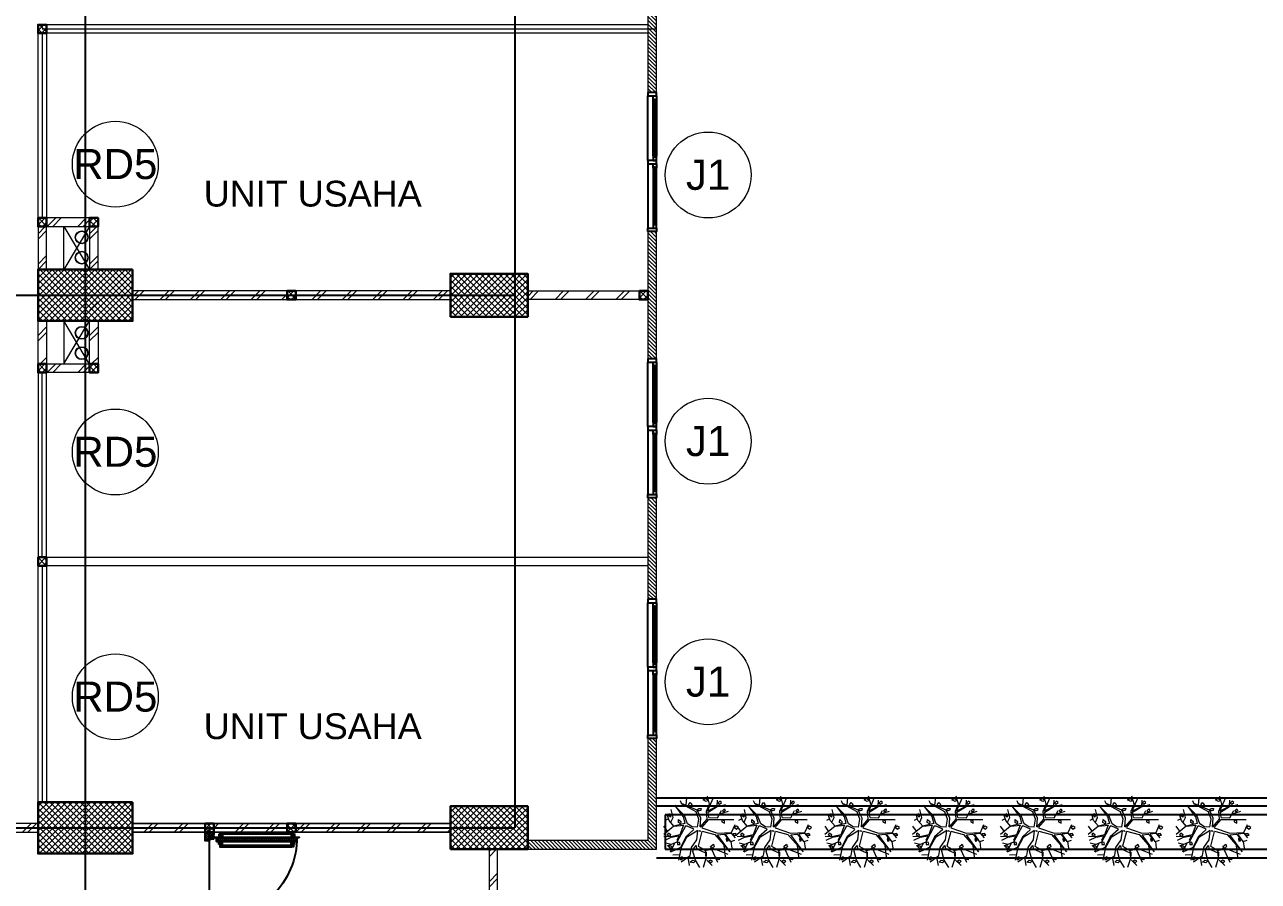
# Model space of a CAD drawing. Header units: millimetres. Extents: x -108 to 357, y -17 to 192.
# Drawn here: x 159.22 to 173.58, y 15.47 to 25.45 of the extents above; entities that cross this region are included whole.
import ezdxf
from ezdxf.enums import TextEntityAlignment as Align

# ---------------------------------------------------------------- set-up
doc = ezdxf.new("R2010")
doc.units = ezdxf.units.MM
for name, color, linetype, lineweight in [('ars', 11, 'Continuous', 0), ('ARSIR', 31, 'Continuous', 5), ('KOL', 1, 'Continuous', 30), ('KOLOM', 4, 'Continuous', 9), ('lan', 7, 'Continuous', 15), ('NOT', 7, 'Continuous', 20), ('POHON', 62, 'Continuous', 5), ('tem', 5, 'Continuous', 20)]:
    doc.layers.add(name, color=color, linetype=linetype, lineweight=lineweight)
doc.layers.add('as', color=1, linetype='Continuous', plot=False)
for name, color, linetype in [('HID', 1, 'Continuous'), ('Kusen', 30, 'Continuous'), ('STL', 6, 'Continuous')]:
    doc.layers.add(name, color=color, linetype=linetype)
doc.layers.add('POLYLINE TPAK', color=4, linetype='Continuous', lineweight=20, plot=False)
doc.styles.add('ATTR', font='romans.shx', dxfattribs={"width": 0.8, "height": 0.56})
doc.styles.add('S', font='simplex', dxfattribs={"width": 0.75})
doc.styles.get("Standard").update_dxf_attribs({"font": 'arial.ttf'})
pattern_1 = [(45, (0.09994, 0.1431), (-0.1767767, 0.1767767), []), (45, (0.16244, 0.1431), (-0.1767767, 0.1767767), [])]
pattern_2 = [(225, (1.1, 1e-06), (-0.014142, 0.014142), []), (135, (1.1, 1e-06), (0.014142, 0.014142), [])]
pattern_3 = [(315, (-2e-13, 1e-06), (0.014142, 0.014142), []), (45, (-2e-13, 1e-06), (-0.014142, 0.014142), [])]

# ---------------------------------------------------------------- blocks, each defined once
blk = doc.blocks.new('NAV')
blk.add_circle((0, -0.4), 0.4)
at = {"style": 'S', "width": 0.75, "flags": 4}
blk.add_attdef('AV', text='', height=0.3, dxfattribs=at).set_placement((0, -0.4), align=Align.MIDDLE)
blk = doc.blocks.new('K 10.10')
at = {"layer": 'ars'}
h = blk.add_hatch(dxfattribs=at)
h.set_pattern_fill('_USER', color=256, scale=0.05, angle=45, double=1, pattern_type=0)
h.set_pattern_definition([(45, (0, 0), (-0.035355339, 0.035355339), []), (135, (0, 0), (-0.035355339, -0.035355339), [])])
h.paths.add_polyline_path([(1560.538, 1380.407), (1560.638, 1380.407), (1560.638, 1380.507), (1560.538, 1380.507)])
at = {"layer": 'KOL'}
blk.add_lwpolyline([(1560.538, 1380.407), (1560.638, 1380.407), (1560.638, 1380.507), (1560.538, 1380.507)], close=True, dxfattribs=at)
blk = doc.blocks.new('k1')
at = {"layer": 'ars'}
h = blk.add_hatch(dxfattribs=at)
h.set_pattern_fill('_USER', color=256, scale=0.05, angle=45, double=1, pattern_type=0)
h.set_pattern_definition([(45, (0, -5), (-0.03535534, 0.03535534), []), (135, (0, -5), (-0.03535534, -0.03535534), [])])
h.paths.add_polyline_path([(-0.3, -0.55), (0.3, -0.55), (0.3, 0.55), (-0.3, 0.55)])
at = {"layer": 'KOL'}
blk.add_lwpolyline([(-0.3, -0.55), (0.3, -0.55), (0.3, 0.55), (-0.3, 0.55)], close=True, dxfattribs=at)
blk = doc.blocks.new('T. J1')
at = {"layer": 'Kusen'}
for p, q in [((-0.019, 0), (-0.769, 0)), ((-0.719, 0.1), (-0.069, 0.1)), ((-0.069, 0.06), (-0.719, 0.06)), ((0.021, 0), (0.771, 0)), ((0.721, 0.1), (0.071, 0.1)), ((0.071, 0.06), (0.721, 0.06))]:
    blk.add_line(p, q, dxfattribs=at)
for points in [[(-0.809, 0), (-0.769, 0), (-0.769, 0.1), (-0.809, 0.1)], [(-0.019, 0), (0.021, 0), (0.021, 0.1), (-0.019, 0.1)], [(0.811, 0), (0.771, 0), (0.771, 0.1), (0.811, 0.1)]]:
    blk.add_lwpolyline(points, close=True, dxfattribs=at)
for points in [[(-0.719, 0.077), (-0.719, 0.06), (-0.769, 0.06), (-0.769, 0.1), (-0.719, 0.1), (-0.719, 0.082), (-0.729, 0.082), (-0.729, 0.077), (-0.719, 0.077)], [(-0.069, 0.077), (-0.069, 0.06), (-0.019, 0.06), (-0.019, 0.1), (-0.069, 0.1), (-0.069, 0.082), (-0.059, 0.082), (-0.059, 0.077), (-0.069, 0.077)], [(0.071, 0.077), (0.071, 0.06), (0.021, 0.06), (0.021, 0.1), (0.071, 0.1), (0.071, 0.082), (0.061, 0.082), (0.061, 0.077), (0.071, 0.077)], [(0.721, 0.077), (0.721, 0.06), (0.771, 0.06), (0.771, 0.1), (0.721, 0.1), (0.721, 0.082), (0.731, 0.082), (0.731, 0.077), (0.721, 0.077)]]:
    blk.add_lwpolyline(points, dxfattribs=at)
at = {"layer": 'Kusen', "color": 141}
for points in [[(-0.729, 0.077), (-0.059, 0.077), (-0.059, 0.082), (-0.729, 0.082)], [(0.731, 0.077), (0.061, 0.077), (0.061, 0.082), (0.731, 0.082)]]:
    blk.add_lwpolyline(points, close=True, dxfattribs=at)
blk = doc.blocks.new('bola-3')
at = {"layer": 'POHON'}
for p, q in [((-1.212, 1.009), (-1.377, 1.803)), ((-1.198, 1.908), (-0.648, 1.503)), ((-0.799, 1.609), (-0.703, 2.138)), ((-0.318, 1.803), (-0.469, 1.238)), ((-0.045, 2.245), (-0.318, 1.803)), ((0.177, 2.226), (0.328, 1.732)), ((0.315, 1.344), (0.328, 1.767)), ((0.356, 1.785), (0.37, 1.327)), ((0.387, 1.789), (0.731, 2.125)), ((0.686, 1.115), (1.057, 1.926)), ((1.553, 1.591), (1.47, 0.886)), ((-1.831, 0.815), (-2.161, 0.745)), ((-1.473, 0.674), (-2.065, 0.939)), ((-1.253, 1.009), (-1.872, 1.291)), ((-1.872, 1.274), (-1.625, 0.762)), ((-1.308, 1.468), (-1.721, 1.485)), ((-0.923, 0.357), (-1.253, 1.009)), ((-0.868, 0.392), (-1.212, 1.009)), ((-0.648, 1.503), (-0.566, 1.009)), ((-0.566, 1.009), (-0.236, 0.533)), ((-0.469, 1.238), (-0.442, 1.097)), ((-0.442, 1.097), (-0.277, 0.886)), ((-0.277, 0.886), (-0.249, 1.097)), ((-0.249, 1.097), (0.301, 1.344)), ((-0.153, 0.921), (0.177, 1.115)), ((0.081, 0.022), (-0.153, 0.921)), ((0.177, 1.115), (0.755, 1.044)), ((0.37, 1.327), (0.26, 1.203)), ((0.273, 1.203), (0.686, 1.115)), ((0.755, 1.044), (1.69, 1.432)), ((0.879, 0.198), (1.814, 1.274)), ((1.814, 1.256), (1.057, 0.216)), ((1.883, 0.639), (1.938, 1.044)), ((-1.652, -0.313), (-2.285, 0.198)), ((-1.845, 0.339), (-2.271, 0.322)), ((-2.051, 0.004), (-2.271, -0.313)), ((-2.202, 0.551), (-1.817, 0.374)), ((-1.281, 0.216), (-1.845, 0.339)), ((-1.817, 0.374), (-1.35, 0.286)), ((-0.937, -0.313), (-1.473, 0.674)), ((-1.363, 0.339), (-1.473, 0.568)), ((-1.35, 0.286), (-1.363, 0.339)), ((-1.061, -0.366), (-1.281, 0.216)), ((-0.414, -0.102), (-0.923, 0.357)), ((-0.167, -0.049), (-0.868, 0.392)), ((-0.236, 0.533), (-0.167, -0.031)), ((0.081, -0.207), (1.044, 0.128)), ((0.095, 0.004), (0.879, 0.198)), ((1.044, 0.128), (1.924, 0.075)), ((1.057, 0.216), (1.456, 0.18)), ((1.456, 0.18), (1.869, 0.639)), ((1.869, 0.639), (1.553, 0.18)), ((1.553, 0.163), (1.91, 0.128)), ((1.883, 0.639), (2.13, 0.551)), ((1.91, 0.128), (2.158, 0.41)), ((1.924, 0.075), (2.144, -0.419)), ((-1.996, -0.772), (-2.189, -0.666)), ((-1.955, -0.666), (-2.051, -0.983)), ((-1.652, -0.313), (-1.955, -0.666)), ((-1.845, -0.56), (-1.707, -0.86)), ((-0.978, -0.472), (-1.652, -0.313)), ((-1.639, -0.313), (-1.061, -0.366)), ((-1.088, -0.913), (-0.978, -0.472)), ((-0.813, -0.454), (-1.006, -0.966)), ((-0.827, -0.313), (-0.937, -0.313)), ((-0.414, -0.119), (-0.827, -0.313)), ((-0.524, -0.278), (-0.813, -0.454)), ((-0.194, -0.243), (-0.524, -0.278)), ((-0.112, -0.754), (-0.277, -1.213)), ((-0.194, -0.243), (-0.112, -0.754)), ((-0.015, -0.26), (0.411, -0.754)), ((-0.015, -0.278), (0.026, -0.807)), ((0.081, -0.225), (0.507, -0.736)), ((0.411, -0.754), (0.37, -1.248)), ((0.507, -0.736), (2.075, -0.736)), ((-1.707, -0.86), (-1.831, -1.354)), ((-1.625, -1.618), (-1.102, -0.913)), ((-1.006, -0.966), (-1.625, -1.6)), ((-0.277, -1.213), (-1.185, -1.706)), ((-0.208, -1.301), (-1.185, -1.724)), ((0.026, -0.807), (-0.208, -1.301)), ((0.37, -1.248), (0.562, -1.671)), ((0.438, -1.248), (0.782, -2.059)), ((0.452, -1.265), (1.03, -1.565)), ((0.521, -0.842), (0.466, -1.177)), ((0.466, -1.177), (1.03, -1.53)), ((0.521, -0.842), (1.057, -0.825)), ((1.03, -1.53), (1.539, -1.653)), ((1.057, -0.825), (1.291, -1.283)), ((1.195, -1.089), (1.731, -1.248)), ((-1.185, -1.724), (-1.253, -1.883)), ((-0.896, -1.618), (-0.854, -2.077)), ((0.562, -1.671), (0.425, -2.182)), ((1.03, -1.565), (1.057, -1.936))]:
    blk.add_line(p, q, dxfattribs=at)
for points in [[(-1.226, 1.803), (-1.267, 1.662), (-1.143, 1.573), (-1.102, 1.715)], [(-0.435, 1.966), (-0.641, 1.913), (-0.504, 1.807), (-0.311, 1.842)], [(0.49, 1.882), (0.641, 1.953), (0.738, 1.864), (0.614, 1.794)], [(1.155, 1.778), (1.001, 1.734), (1.001, 1.602), (1.155, 1.624)], [(-1.735, 1.009), (-1.886, 1.062), (-1.982, 0.956), (-1.845, 0.903)], [(-1.441, 0.676), (-1.441, 0.831), (-1.269, 0.831), (-1.303, 0.698)], [(0.691, 1.051), (0.622, 0.941), (0.794, 0.809), (0.846, 0.963)], [(-1.9, 0.322), (-2.051, 0.251), (-1.996, 0.11), (-1.872, 0.198)], [(-0.002, 0.022), (-0.07, 0.004), (-0.084, -0.049), (-0.029, -0.031)], [(1.671, 0.412), (1.585, 0.478), (1.62, 0.61), (1.706, 0.588)], [(2.034, 0.163), (2.075, 0.251), (2.254, 0.251), (2.171, 0.145)], [(-1.236, -0.454), (-1.374, -0.543), (-1.36, -0.719), (-1.222, -0.613)], [(1.319, -0.706), (1.319, -0.582), (1.484, -0.494), (1.484, -0.635)], [(2.099, -0.225), (2.237, -0.137), (2.347, -0.225), (2.223, -0.313)], [(-1.872, -0.878), (-1.982, -0.983), (-1.941, -1.107), (-1.831, -1.036)], [(-0.667, -1.528), (-0.753, -1.638), (-0.65, -1.792), (-0.53, -1.66)], [(-0.167, -1.261), (-0.167, -1.367), (-0.098, -1.42), (0.04, -1.42), (0.012, -1.279), (-0.07, -1.261)], [(1.43, -1.175), (1.379, -1.285), (1.482, -1.396), (1.534, -1.285)], [(0.485, -1.924), (0.347, -1.836), (0.158, -1.947), (0.33, -2.035)], [(1.069, -1.748), (1.173, -1.682), (1.293, -1.792), (1.19, -1.858)]]:
    blk.add_lwpolyline(points, close=True, dxfattribs=at)
at = {"layer": 'POHON', "style": 'ATTR', "width": 0.8, "flags": 9}
blk.add_attdef('ESTCODE', (-0.07, 0.004), '', height=0.00000926, dxfattribs=at)
blk = doc.blocks.new('k3')
at = {"layer": 'ars'}
h = blk.add_hatch(dxfattribs=at)
h.set_pattern_fill('_USER', color=256, scale=0.05, angle=45, double=1, pattern_type=0)
h.set_pattern_definition([(45, (0, -5.05), (-0.03535534, 0.03535534), []), (135, (0, -5.05), (-0.03535534, -0.03535534), [])])
h.paths.add_polyline_path([(-0.25, -0.45), (0.25, -0.45), (0.25, 0.45), (-0.25, 0.45)])
at = {"layer": 'KOL'}
blk.add_lwpolyline([(-0.25, -0.45), (0.25, -0.45), (0.25, 0.45), (-0.25, 0.45)], close=True, dxfattribs=at)
blk = doc.blocks.new('D-P90')
at = {"layer": 'ars'}
h = blk.add_hatch(dxfattribs=at)
h.set_pattern_fill('ANSI37', color=256, scale=0.005, angle=-90, style=0)
h.set_pattern_definition([(45, (-1350.94906, -1248.591899), (0.01122532015, -0.01122532015), []), (315, (-1350.94906, -1248.591899), (-0.01122532015, -0.01122532015), [])])
h.paths.add_polyline_path([(0.009, -0.183, -0.414214), (0.01, -0.184), (0.01, -1.116, -0.414214), (0.009, -1.117), (-0.034, -1.117, 0.414214), (-0.037, -1.12), (-0.037, -1.142, -1), (-0.038, -1.142), (-0.038, -0.158, -1), (-0.037, -0.158), (-0.037, -0.181, 0.414214), (-0.034, -0.183)])
at = {"layer": 'as'}
for p, q in [((-0.04, -0.158), (-0.046, -0.158)), ((-0.042, -0.161), (-0.042, -0.155))]:
    blk.add_line(p, q, dxfattribs=at)
at = {"layer": 'HID'}
for p, q in [((-0.044, -0.125), (-0.092, -0.077)), ((-0.042, -0.123), (-0.091, -0.075)), ((-0.066, -0.147), (-0.023, -0.104)), ((-0.063, -0.147), (-0.023, -0.107)), ((0.966, -0.147), (0.923, -0.104)), ((0.963, -0.147), (0.923, -0.107)), ((0.942, -0.123), (0.991, -0.075)), ((0.944, -0.125), (0.992, -0.077))]:
    blk.add_line(p, q, dxfattribs=at)
for points in [[(-0.044, -0.125), (-0.044, -0.125), (-0.042, -0.123), (-0.042, -0.123)], [(0.944, -0.125), (0.944, -0.125), (0.942, -0.123), (0.942, -0.123)]]:
    blk.add_lwpolyline(points, dxfattribs=at)
at = {"layer": 'KOL'}
blk.add_line((0.97, -0.13), (0.97, -0.15), dxfattribs=at)
at = {"layer": 'Kusen', "ltscale": 2}
for p, q in [((-0.099, -0.221), (-0.099, -1.06)), ((-0.079, -0.241), (-0.079, -1.06)), ((-0.074, -0.211), (-0.04, -0.211)), ((-0.074, -0.221), (-0.074, -0.211)), ((-0.074, -0.251), (-0.074, -0.241)), ((-0.074, -0.251), (-0.04, -0.251)), ((-0.061, -0.251), (-0.061, -0.211)), ((-0.04, -0.251), (-0.04, -0.211)), ((0.046, -0.211), (0.012, -0.211)), ((0.012, -0.251), (0.012, -0.211)), ((0.046, -0.251), (0.012, -0.251)), ((0.033, -0.251), (0.033, -0.211)), ((0.046, -0.221), (0.046, -0.211)), ((0.046, -0.251), (0.046, -0.241)), ((0.053, -0.241), (0.053, -1.06)), ((0.073, -0.221), (0.073, -1.06)), ((-0.074, -1.05), (-0.04, -1.05)), ((-0.074, -1.05), (-0.074, -1.06)), ((-0.074, -1.08), (-0.074, -1.09)), ((-0.074, -1.09), (-0.04, -1.09)), ((-0.061, -1.05), (-0.061, -1.09)), ((-0.04, -1.05), (-0.04, -1.09)), ((0.046, -1.05), (0.012, -1.05)), ((0.012, -1.05), (0.012, -1.09)), ((0.046, -1.09), (0.012, -1.09)), ((0.033, -1.05), (0.033, -1.09)), ((0.046, -1.05), (0.046, -1.06)), ((0.046, -1.08), (0.046, -1.09))]:
    blk.add_line(p, q, dxfattribs=at)
at = {"layer": 'Kusen'}
for p, q in [((-0.042, -0.155), (-0.038, -0.156)), ((-0.042, -0.157), (-0.038, -0.158))]:
    blk.add_line(p, q, dxfattribs=at)
at = {"layer": 'Kusen', "ltscale": 2}
for points in [[(-0.099, -0.241), (-0.061, -0.241), (-0.061, -0.221), (-0.099, -0.221), (-0.099, -0.241)], [(0.073, -0.241), (0.033, -0.241), (0.033, -0.221), (0.073, -0.221), (0.073, -0.241)], [(-0.101, -1.06), (-0.061, -1.06), (-0.061, -1.08), (-0.101, -1.08), (-0.101, -1.06)], [(0.073, -1.06), (0.033, -1.06), (0.033, -1.08), (0.073, -1.08), (0.073, -1.06)]]:
    blk.add_lwpolyline(points, dxfattribs=at)
at = {"layer": 'Kusen'}
blk.add_circle((-0.042, -0.158), 0.001, dxfattribs=at)
for radius, start, end in [(0.0025, 75.7804, 11.3851), (0.961, 270, 0.4597)]:
    blk.add_arc((-0.042, -0.158), radius, start, end, dxfattribs=at)
at = {"layer": 'STL'}
for p, q in [((-0.038, -0.158), (-0.038, -1.142)), ((-0.037, -0.181), (-0.037, -0.158)), ((-0.034, -0.183), (0.009, -0.183)), ((0.01, -0.184), (0.01, -1.116)), ((-0.037, -1.12), (-0.037, -1.142)), ((-0.034, -1.117), (0.009, -1.117))]:
    blk.add_line(p, q, dxfattribs=at)
for points in [[(0, -0.1), (0, -0.103), (-0.019, -0.103, 0.414214), (-0.02, -0.105), (-0.02, -0.148, -0.414214), (-0.022, -0.15), (-0.068, -0.15, -0.414214), (-0.07, -0.148), (-0.07, -0.13), (-0.067, -0.13), (-0.067, -0.146, 0.414214), (-0.065, -0.147), (-0.024, -0.147, 0.414214), (-0.023, -0.146), (-0.023, -0.102, -0.414214), (-0.021, -0.1)], [(0.9, -0.1), (0.9, -0.103), (0.919, -0.103, -0.414214), (0.92, -0.105), (0.92, -0.148, 0.414214), (0.922, -0.15), (0.968, -0.15, 0.414214), (0.97, -0.148), (0.97, -0.13), (0.967, -0.13), (0.967, -0.146, -0.414214), (0.966, -0.147), (0.925, -0.147, -0.414214), (0.923, -0.146), (0.923, -0.102, 0.414214), (0.921, -0.1)]]:
    blk.add_lwpolyline(points, format="xyb", close=True, dxfattribs=at)
blk.add_lwpolyline([(0.009, -0.182), (-0.034, -0.182, -0.414214), (-0.035, -0.181), (-0.035, -0.158, 1), (-0.04, -0.158), (-0.04, -1.142, 1), (-0.035, -1.142), (-0.035, -1.12, -0.414214), (-0.034, -1.119), (0.009, -1.119, 0.414214), (0.012, -1.116), (0.012, -0.184)], format="xyb", dxfattribs=at)
for centre, radius, start, end in [((-0.038, -0.158), 0.00075, 0, 180), ((-0.034, -0.181), 0.0025, 180, 270), ((0.009, -0.184), 0.0025, 360, 90), ((0.009, -0.184), 0.001, 360, 90), ((-0.038, -1.142), 0.00075, 180, 0), ((-0.034, -1.12), 0.0025, 90, 180), ((0.009, -1.116), 0.001, 270, 0)]:
    blk.add_arc(centre, radius, start, end, dxfattribs=at)
blk = doc.blocks.new('PINTU DARURAT')
at = {"layer": 'ARSIR'}
h = blk.add_hatch(dxfattribs=at)
h.set_pattern_fill('_USER', color=256, scale=0.02, angle=315, style=0, double=1, pattern_type=0)
h.set_pattern_definition(pattern_3)
edge = h.paths.add_edge_path()
edge.add_line((0, 0), (0.1, 0))
edge.add_line((0.1, 0), (0.1, 0.05))
edge.add_line((0.1, 0.05), (0.077, 0.05))
edge.add_line((0.077, 0.05), (0.077, 0.096))
edge.add_arc((0.076, 0.096), 0.0015, 360, 450)
edge.add_line((0.075, 0.097), (0.035, 0.097))
edge.add_arc((0.035, 0.096), 0.0015, 90, 180)
edge.add_line((0.033, 0.096), (0.033, 0.08))
edge.add_line((0.033, 0.08), (0.03, 0.08))
edge.add_line((0.03, 0.08), (0.03, 0.1))
edge.add_line((0.03, 0.1), (0, 0.1))
edge.add_line((0, 0.1), (0, 0))
h = blk.add_hatch(dxfattribs=at)
h.set_pattern_fill('_USER', color=256, scale=0.02, angle=315, style=0, double=1, pattern_type=0)
h.set_pattern_definition(pattern_3)
edge = h.paths.add_edge_path()
edge.add_line((0, 0), (0.1, 0))
edge.add_line((0.1, 0), (0.1, 0.05))
edge.add_line((0.1, 0.05), (0.077, 0.05))
edge.add_line((0.077, 0.05), (0.077, 0.096))
edge.add_arc((0.076, 0.096), 0.0015, 360, 450)
edge.add_line((0.075, 0.097), (0.035, 0.097))
edge.add_arc((0.035, 0.096), 0.0015, 90, 180)
edge.add_line((0.033, 0.096), (0.033, 0.08))
edge.add_line((0.033, 0.08), (0.03, 0.08))
edge.add_line((0.03, 0.08), (0.03, 0.1))
edge.add_line((0.03, 0.1), (0, 0.1))
edge.add_line((0, 0.1), (0, 0))
h = blk.add_hatch(dxfattribs=at)
h.set_pattern_fill('_USER', color=256, scale=0.02, angle=315, style=0, double=1, pattern_type=0)
h.set_pattern_definition(pattern_2)
edge = h.paths.add_edge_path()
edge.add_line((1.1, 0), (1, 0))
edge.add_line((1, 0), (1, 0.05))
edge.add_line((1, 0.05), (1.023, 0.05))
edge.add_line((1.023, 0.05), (1.023, 0.096))
edge.add_arc((1.024, 0.096), 0.0015, -630, -540, ccw=False)
edge.add_line((1.024, 0.097), (1.065, 0.097))
edge.add_arc((1.065, 0.096), 0.0015, -360, -270, ccw=False)
edge.add_line((1.067, 0.096), (1.067, 0.08))
edge.add_line((1.067, 0.08), (1.07, 0.08))
edge.add_line((1.07, 0.08), (1.07, 0.1))
edge.add_line((1.07, 0.1), (1.1, 0.1))
edge.add_line((1.1, 0.1), (1.1, 0))
h = blk.add_hatch(dxfattribs=at)
h.set_pattern_fill('_USER', color=256, scale=0.02, angle=315, style=0, double=1, pattern_type=0)
h.set_pattern_definition(pattern_2)
edge = h.paths.add_edge_path()
edge.add_line((1.1, 0), (1, 0))
edge.add_line((1, 0), (1, 0.05))
edge.add_line((1, 0.05), (1.023, 0.05))
edge.add_line((1.023, 0.05), (1.023, 0.096))
edge.add_arc((1.024, 0.096), 0.0015, -630, -540, ccw=False)
edge.add_line((1.024, 0.097), (1.065, 0.097))
edge.add_arc((1.065, 0.096), 0.0015, -360, -270, ccw=False)
edge.add_line((1.067, 0.096), (1.067, 0.08))
edge.add_line((1.067, 0.08), (1.07, 0.08))
edge.add_line((1.07, 0.08), (1.07, 0.1))
edge.add_line((1.07, 0.1), (1.1, 0.1))
edge.add_line((1.1, 0.1), (1.1, 0))
at = {"layer": 'KOL'}
blk.add_line((1.1, 0.1), (1.1, 0), dxfattribs=at)
blk.add_line((1.1, 0.1), (1.1, 0), dxfattribs=at)
blk.add_line((1.1, 0.1), (1.1, 0), dxfattribs=at)
blk.add_line((1.1, 0.1), (1.1, 0), dxfattribs=at)
for points in [[(0, 0), (0.1, 0), (0.1, 0.05), (0.077, 0.05), (0.077, 0.096, 0.414214), (0.075, 0.097), (0.035, 0.097, 0.414214), (0.033, 0.096), (0.033, 0.08), (0.03, 0.08), (0.03, 0.1), (0, 0.1)], [(0, 0), (0.1, 0), (0.1, 0.05), (0.077, 0.05), (0.077, 0.096, 0.414214), (0.075, 0.097), (0.035, 0.097, 0.414214), (0.033, 0.096), (0.033, 0.08), (0.03, 0.08), (0.03, 0.1), (0, 0.1)], [(1.1, 0), (1, 0), (1, 0.05), (1.023, 0.05), (1.023, 0.096, -0.414214), (1.024, 0.097), (1.065, 0.097, -0.414214), (1.067, 0.096), (1.067, 0.08), (1.07, 0.08), (1.07, 0.1), (1.1, 0.1)], [(1.1, 0), (1, 0), (1, 0.05), (1.023, 0.05), (1.023, 0.096, -0.414214), (1.024, 0.097), (1.065, 0.097, -0.414214), (1.067, 0.096), (1.067, 0.08), (1.07, 0.08), (1.07, 0.1), (1.1, 0.1)]]:
    blk.add_lwpolyline(points, format="xyb", close=True, dxfattribs=at)
at = {"layer": 'Kusen', "xscale": -1, "rotation": 180}
blk.add_blockref('D-P90', (0.1, -0.05), dxfattribs=at)
blk = doc.blocks.new('A-2')
at = {"layer": 'ars'}
h = blk.add_hatch(dxfattribs=at)
h.set_pattern_fill('ANSI31', color=256, scale=0.25, style=0)
h.set_pattern_definition([(315, (7.367514, 41.76774), (-0.022097087, -0.022097087), [])])
h.paths.add_polyline_path([(8.467, 17.758), (8.567, 17.758), (8.567, 16.468), (7.067, 16.468), (7.067, 16.568), (8.467, 16.568)])
h.paths.add_polyline_path([(8.467, 20.558), (8.567, 20.558), (8.567, 19.378), (8.467, 19.378)])
h.paths.add_polyline_path([(8.467, 23.658), (8.567, 23.658), (8.567, 22.178), (8.467, 22.178)])
h.paths.add_polyline_path([(8.467, 26.758), (8.567, 26.758), (8.567, 25.278), (8.467, 25.278)])
h.paths.add_polyline_path([(8.467, 29.858), (8.567, 29.858), (8.567, 28.378), (8.467, 28.378)])
h.paths.add_polyline_path([(8.467, 32.958), (8.567, 32.958), (8.567, 31.478), (8.467, 31.478)])
h.paths.add_polyline_path([(8.467, 36.058), (8.567, 36.058), (8.567, 34.578), (8.467, 34.578)])
h.paths.add_polyline_path([(8.567, 40.778), (8.467, 40.778), (8.467, 41.668), (7.067, 41.668), (7.067, 41.768), (8.567, 41.768)])
h.paths.add_polyline_path([(8.467, 39.158), (8.567, 39.158), (8.567, 37.678), (8.467, 37.678)])
h = blk.add_hatch(dxfattribs=at)
h.set_pattern_fill('TEMBOK', color=256, scale=0.25)
h.set_pattern_definition([(45, (-5.883, -28.04726), (-0.1767767, 0.1767767), []), (45, (-5.8205, -28.04726), (-0.1767767, 0.1767767), [])])
h.paths.add_polyline_path([(1.367, 23.718), (1.467, 23.718), (1.467, 23.218), (1.367, 23.218)])
h = blk.add_hatch(dxfattribs=at)
h.set_pattern_fill('TEMBOK', color=256, scale=0.25)
h.set_pattern_definition([(45, (-5.82785, 12.64274), (-0.1767767, 0.1767767), []), (45, (-5.76535, 12.64274), (-0.1767767, 0.1767767), [])])
h.paths.add_polyline_path([(1.467, 23.818), (1.967, 23.818), (1.967, 23.718), (1.467, 23.718)])
h = blk.add_hatch(dxfattribs=at)
h.set_pattern_fill('TEMBOK', color=256, scale=0.25)
h.set_pattern_definition([(45, (-5.283, -28.04726), (-0.1767767, 0.1767767), []), (45, (-5.2205, -28.04726), (-0.1767767, 0.1767767), [])])
h.paths.add_polyline_path([(1.967, 23.718), (2.067, 23.718), (2.067, 23.218), (1.967, 23.218)])
h = blk.add_hatch(dxfattribs=at)
h.set_pattern_fill('TEMBOK', color=256, scale=0.25)
h.set_pattern_definition([(45, (-7.383, -27.79726), (-0.1767767, 0.1767767), []), (45, (-7.3205, -27.79726), (-0.1767767, 0.1767767), [])])
h.paths.add_polyline_path([(2.067, 22.118), (1.967, 22.118), (1.967, 22.868), (2.067, 22.868)])
h = blk.add_hatch(dxfattribs=at)
h.set_pattern_fill('TEMBOK', color=256, scale=0.25)
h.set_pattern_definition(pattern_1)
h.paths.add_polyline_path([(2.467, 22.968), (2.467, 22.868), (4.267, 22.868), (4.267, 22.968)])
h = blk.add_hatch(dxfattribs=at)
h.set_pattern_fill('TEMBOK', color=256, scale=0.25)
h.set_pattern_definition(pattern_1)
h.paths.add_polyline_path([(4.367, 22.968), (4.367, 22.868), (6.167, 22.868), (6.167, 22.968)])
h = blk.add_hatch(dxfattribs=at)
h.set_pattern_fill('TEMBOK', color=256, scale=0.25)
h.set_pattern_definition(pattern_1)
h.paths.add_polyline_path([(7.067, 22.868), (7.067, 22.968), (8.367, 22.968), (8.367, 22.868)])
h = blk.add_hatch(dxfattribs=at)
h.set_pattern_fill('TEMBOK', color=256, scale=0.25)
h.set_pattern_definition([(45, (-7.983, -27.79726), (-0.1767767, 0.1767767), []), (45, (-7.9205, -27.79726), (-0.1767767, 0.1767767), [])])
h.paths.add_polyline_path([(1.467, 22.118), (1.367, 22.118), (1.367, 22.618), (1.467, 22.618)])
h = blk.add_hatch(dxfattribs=at)
h.set_pattern_fill('TEMBOK', color=256, scale=0.25)
h.set_pattern_definition([(45, (-5.82785, 10.94274), (-0.1767767, 0.1767767), []), (45, (-5.76535, 10.94274), (-0.1767767, 0.1767767), [])])
h.paths.add_polyline_path([(1.467, 22.118), (1.967, 22.118), (1.967, 22.018), (1.467, 22.018)])
h = blk.add_hatch(dxfattribs=at)
h.set_pattern_fill('TEMBOK', color=256, scale=0.25)
h.set_pattern_definition(pattern_1)
h.paths.add_polyline_path([(1.367, 16.668), (1.367, 16.768), (-0.633, 16.768), (-0.633, 16.668)])
h = blk.add_hatch(dxfattribs=at)
h.set_pattern_fill('TEMBOK', color=256, scale=0.25)
h.set_pattern_definition(pattern_1)
h.paths.add_polyline_path([(3.312, 16.768), (3.312, 16.668), (2.467, 16.668), (2.467, 16.768)])
h = blk.add_hatch(dxfattribs=at)
h.set_pattern_fill('TEMBOK', color=256, scale=0.25)
h.set_pattern_definition(pattern_1)
h.paths.add_polyline_path([(4.267, 16.768), (4.267, 16.668), (3.412, 16.668), (3.412, 16.768)])
h = blk.add_hatch(dxfattribs=at)
h.set_pattern_fill('TEMBOK', color=256, scale=0.25)
h.set_pattern_definition(pattern_1)
h.paths.add_polyline_path([(6.167, 16.768), (6.167, 16.668), (4.367, 16.668), (4.367, 16.768)])
h = blk.add_hatch(dxfattribs=at)
h.set_pattern_fill('TEMBOK', color=256, scale=0.25)
h.set_pattern_definition(pattern_1)
h.paths.add_polyline_path([(6.617, 16.468), (6.717, 16.468), (6.717, 14.368), (6.617, 14.368)])
for p, q in [((8.567, 17.068), (39.317, 17.068)), ((39.217, 16.968), (8.567, 16.968)), ((39.117, 16.868), (8.667, 16.868)), ((8.667, 16.868), (8.667, 16.468)), ((8.667, 16.468), (39.117, 16.468)), ((8.567, 16.368), (39.217, 16.368))]:
    blk.add_line(p, q)
for centre, radius in [((1.875, 23.592), 0.075), ((1.875, 23.592), 0.071), ((1.875, 23.355), 0.075), ((1.875, 23.355), 0.071), ((1.875, 22.48), 0.075), ((1.875, 22.48), 0.071), ((1.875, 22.244), 0.075), ((1.875, 22.244), 0.071)]:
    blk.add_circle(centre, radius, dxfattribs=at)
at = {"layer": 'as'}
for p, q in [((1.917, 44.018), (1.917, 14.218)), ((6.917, 41.518), (6.917, 16.718)), ((-6.183, 22.918), (6.917, 22.918)), ((-6.183, 16.718), (6.917, 16.718)), ((3.362, 8.718), (3.362, 16.718))]:
    blk.add_line(p, q, dxfattribs=at)
at = {"layer": 'lan'}
for p, q in [((1.417, 25.968), (1.417, 23.818)), ((1.967, 23.718), (1.667, 23.218)), ((1.667, 23.218), (1.667, 23.718)), ((1.667, 23.718), (1.967, 23.218)), ((1.967, 22.117), (1.667, 22.618)), ((1.667, 22.618), (1.667, 22.118)), ((1.667, 22.118), (1.967, 22.618)), ((1.417, 19.868), (1.417, 22.018)), ((1.417, 19.768), (1.417, 17.018))]:
    blk.add_line(p, q, dxfattribs=at)
for points in [[(8.467, 26.068), (8.467, 25.968), (1.467, 25.968), (1.467, 26.068)], [(1.467, 23.818), (1.367, 23.818), (1.367, 25.968), (1.467, 25.968)], [(1.467, 22.018), (1.367, 22.018), (1.367, 19.868), (1.467, 19.868)], [(8.467, 19.868), (8.467, 19.768), (1.467, 19.768), (1.467, 19.868)], [(1.467, 17.018), (1.367, 17.018), (1.367, 19.768), (1.467, 19.768)]]:
    blk.add_lwpolyline(points, close=True, dxfattribs=at)
at = {"layer": 'POLYLINE TPAK'}
blk.add_lwpolyline([(1.417, 26.018), (8.567, 26.018)], dxfattribs=at)
at = {"layer": 'tem', "ltscale": 2}
blk.add_lwpolyline([(7.067, 16.468), (8.567, 16.468), (8.567, 41.768), (7.067, 41.768), (7.067, 41.668), (8.467, 41.668), (8.467, 16.568), (7.067, 16.568), (7.067, 16.468)], dxfattribs=at)
at = {"layer": 'tem'}
for points in [[(1.467, 23.718), (1.367, 23.718), (1.367, 23.218), (1.467, 23.218)], [(1.967, 23.818), (1.467, 23.818), (1.467, 23.718), (1.967, 23.718)], [(1.967, 23.218), (2.067, 23.218), (2.067, 23.718), (1.967, 23.718)], [(1.467, 22.118), (1.367, 22.118), (1.367, 22.618), (1.467, 22.618)], [(1.967, 22.618), (2.067, 22.618), (2.067, 22.118), (1.967, 22.118)], [(1.967, 22.018), (1.467, 22.018), (1.467, 22.118), (1.967, 22.118)], [(6.717, 14.368), (6.717, 16.468), (6.617, 16.468), (6.617, 14.368)]]:
    blk.add_lwpolyline(points, close=True, dxfattribs=at)
at = {"layer": 'tem', "ltscale": 2}
for points in [[(2.467, 22.968), (2.467, 22.868), (4.267, 22.868), (4.267, 22.968)], [(4.367, 22.968), (4.367, 22.868), (6.167, 22.868), (6.167, 22.968)], [(8.367, 22.968), (8.367, 22.868), (7.067, 22.868), (7.067, 22.968)], [(-0.633, 16.768), (-0.633, 16.668), (1.367, 16.668), (1.367, 16.768)], [(4.267, 16.768), (4.267, 16.668), (2.467, 16.668), (2.467, 16.768)], [(4.267, 16.768), (4.267, 16.668), (2.467, 16.668), (2.467, 16.768)], [(3.312, 16.668), (3.312, 16.768), (2.467, 16.768), (2.467, 16.668)], [(6.167, 16.668), (6.167, 16.768), (3.412, 16.768), (3.412, 16.668)], [(6.167, 16.768), (6.167, 16.668), (4.367, 16.668), (4.367, 16.768)]]:
    blk.add_lwpolyline(points, close=True, dxfattribs=at)
at = {"color": 2, "rotation": 270}
blk.add_blockref('PINTU DARURAT', (3.312, 16.668), dxfattribs=at)
at = {"layer": 'KOL', "xscale": -1}
for name, p, rotation in [('k1', (1.917, 22.918), 90), ('k3', (6.617, 22.918), 270), ('k1', (1.917, 16.718), 90), ('k3', (6.617, 16.718), 270)]:
    blk.add_blockref(name, p, dxfattribs=dict(at, rotation=rotation))
at = {"layer": 'KOLOM', "extrusion": (0, 0, -1), "xscale": -1, "zscale": -1}
for p, rotation in [((-1381.874, -1534.571), 270), ((1379.04, 1584.356), 90), ((1378.44, 1584.356), 90), ((1376.14, 1583.506), 90), ((1372.04, 1583.506), 90), ((1379.04, 1582.656), 90), ((1378.44, 1582.656), 90), ((1376.14, 1577.306), 90)]:
    blk.add_blockref('K 10.10', p, dxfattribs=dict(at, rotation=rotation))
at = {"layer": 'KOLOM', "extrusion": (0, 0, -1), "zscale": -1, "rotation": 90}
for p in [(1379.04, -1540.771), (1377.095, -1543.871), (1377.095, -1543.871)]:
    blk.add_blockref('K 10.10', p, dxfattribs=at)
at = {"layer": 'Kusen', "rotation": 270}
for p in [(8.467, 24.469), (8.467, 21.369), (8.467, 18.569)]:
    blk.add_blockref('T. J1', p, dxfattribs=at)
at = {"layer": 'POHON', "linetype": 'ByBlock', "lineweight": -3, "xscale": -0.1875, "yscale": 0.1875, "zscale": 0.1875, "rotation": 180}
for p in [(9.079, 16.678), (9.932, 16.678), (10.954, 16.678), (11.976, 16.678), (12.998, 16.678), (14.021, 16.678), (15.043, 16.678)]:
    blk.add_blockref('bola-3', p, dxfattribs=at)

msp = doc.modelspace()

# ---------------------------------------------------------------- block references
msp.add_blockref('A-2', (158.00671, -0.62199))
at = {"layer": 'NOT'}
ref = msp.add_blockref('NAV', (160.27386, 24.32075), dxfattribs=dict(at, xscale=1.25, yscale=1.25, zscale=1.25))
ref.add_attrib('AV', 'RD5', dxfattribs={"layer": '0', "height": 0.35, "flags": 4}).set_placement((160.27386, 23.82075), align=Align.MIDDLE)
ref = msp.add_blockref('NAV', (167.17386, 23.19575), dxfattribs=dict(at, xscale=1.25, yscale=1.25, zscale=1.25, rotation=180))
ref.add_attrib('AV', 'J1', dxfattribs={"layer": '0', "height": 0.35, "flags": 4}).set_placement((167.17386, 23.69575), align=Align.MIDDLE)
ref = msp.add_blockref('NAV', (160.27387, 20.97075), dxfattribs=dict(at, xscale=1.25, yscale=1.25, zscale=1.25))
ref.add_attrib('AV', 'RD5', dxfattribs={"layer": '0', "height": 0.35, "flags": 4}).set_placement((160.27387, 20.47075), align=Align.MIDDLE)
ref = msp.add_blockref('NAV', (167.17386, 20.09575), dxfattribs=dict(at, xscale=1.25, yscale=1.25, zscale=1.25, rotation=180))
ref.add_attrib('AV', 'J1', dxfattribs={"layer": '0', "height": 0.35, "flags": 4}).set_placement((167.17386, 20.59575), align=Align.MIDDLE)
ref = msp.add_blockref('NAV', (167.17386, 17.29575), dxfattribs=dict(at, xscale=1.25, yscale=1.25, zscale=1.25, rotation=180))
ref.add_attrib('AV', 'J1', dxfattribs={"layer": '0', "height": 0.35, "flags": 4}).set_placement((167.17386, 17.79575), align=Align.MIDDLE)
ref = msp.add_blockref('NAV', (160.27386, 18.12075), dxfattribs=dict(at, xscale=1.25, yscale=1.25, zscale=1.25))
ref.add_attrib('AV', 'RD5', dxfattribs={"layer": '0', "height": 0.35, "flags": 4}).set_placement((160.27386, 17.62075), align=Align.MIDDLE)

# ---------------------------------------------------------------- texts
at = {"layer": 'NOT', "char_height": 0.3, "attachment_point": 1}
for insert in [(161.22449, 23.62834), (161.22449, 17.42834)]:
    msp.add_mtext_dynamic_manual_height_columns('\\pi0.077964;UNIT USAHA', width=2.6617262, gutter_width=1, heights=[0], dxfattribs=dict(at, insert=insert))

doc.saveas('drawing.dxf')
